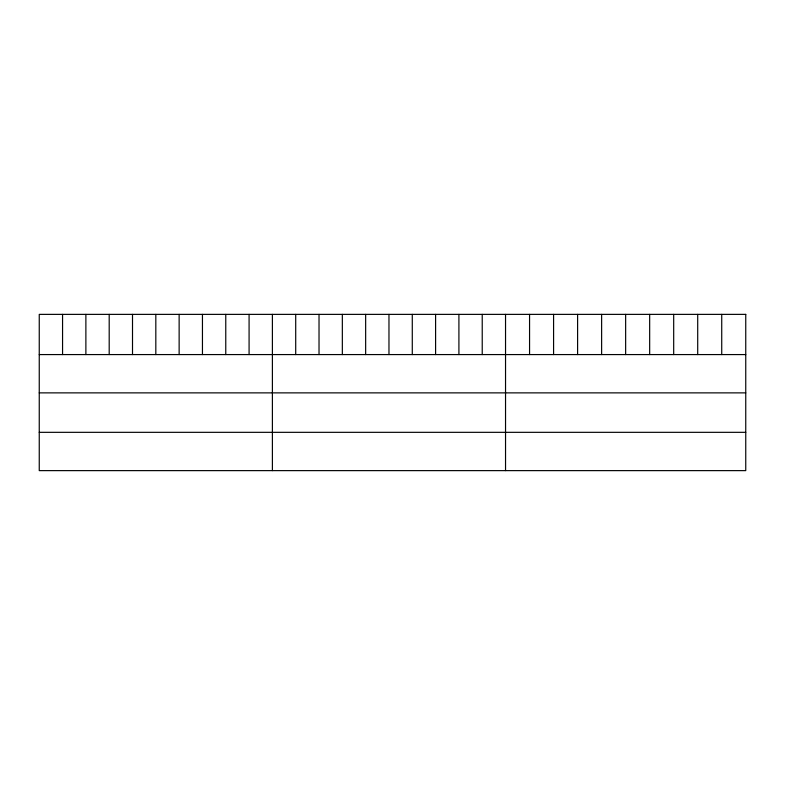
<?xml version="1.0" encoding="UTF-8"?>
<svg xmlns="http://www.w3.org/2000/svg" width="785" height="785" viewBox="0 0 785 785"><rect width="100%" height="100%" fill="white"/><g stroke="black" fill="none" stroke-linecap="round" stroke-linejoin="round"><path stroke-width="1.18" d="M39.25 354.575L745.75 354.575M39.25 392.873L745.75 392.873M39.25 432.329L745.75 432.329M721.729 314.373L721.729 354.575M697.708 314.373L697.708 354.575M673.687 314.373L673.687 354.575M649.666 314.373L649.666 354.575M625.645 314.373L625.645 354.575M601.624 314.373L601.624 354.575M577.603 314.373L577.603 354.575M553.582 314.373L553.582 354.575M529.561 314.373L529.561 354.575M505.54 314.373L505.54 470.627M482.225 314.373L482.225 354.575M458.911 314.373L458.911 354.575M435.596 314.373L435.596 354.575M412.282 314.373L412.282 354.575M388.967 314.373L388.967 354.575M365.653 314.373L365.653 354.575M342.338 314.373L342.338 354.575M319.024 314.373L319.024 354.575M295.709 314.373L295.709 354.575M272.395 314.373L272.395 470.627M249.081 314.373L249.081 354.575M225.766 314.373L225.766 354.575M202.451 314.373L202.451 354.575M179.137 314.373L179.137 354.575M155.822 314.373L155.822 354.575M132.508 314.373L132.508 354.575M109.194 314.373L109.194 354.575M85.879 314.373L85.879 354.575M62.564 314.373L62.564 354.575M745.75 314.373L39.25 314.373L39.25 470.627L745.75 470.627L745.75 314.373"/></g></svg>
